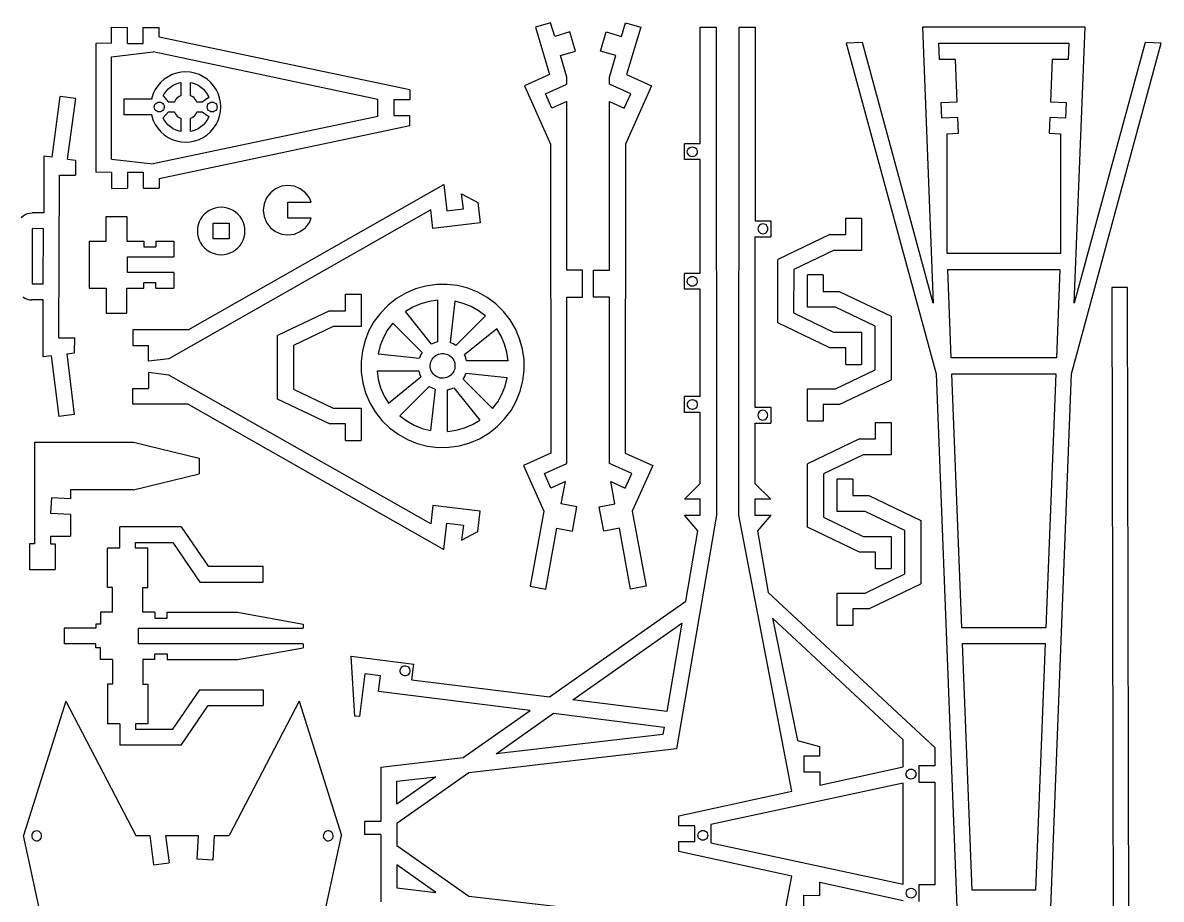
# Model space of a CAD drawing. Extents: x -199 to 167, y -163 to 180.
# Drawn here: x -63.3 to 166.8, y 2.8 to 180 of the extents above; entities that cross this region are included whole.
import ezdxf

# ---------------------------------------------------------------- set-up
doc = ezdxf.new("R2010")
doc.units = 0
doc.header["$MEASUREMENT"] = 0
doc.layers.get('0').update_dxf_attribs({"linetype": 'CONTINUOUS'})

msp = doc.modelspace()

# ---------------------------------------------------------------- linework, layer by layer
for p, q in [((43.41, 179.98), (40.35, 179.07)), ((44.23, 177.22), (43.41, 179.98)), ((57.73, 177.22), (58.55, 179.98)), ((58.55, 179.98), (61.62, 179.07)), ((-45.32, 179.07), (-42.12, 179.03)), ((-45.32, 175.83), (-45.32, 179.07)), ((-42.12, 175.76), (-42.12, 179.03)), ((-38.92, 179.03), (-35.72, 179.03)), ((-38.92, 175.76), (-38.92, 179.03)), ((-35.72, 177.1), (-35.72, 179.03)), ((40.35, 179.07), (43.2, 169.49)), ((47.3, 178.14), (44.23, 177.22)), ((48.46, 174.25), (47.3, 178.14)), ((53.51, 174.25), (54.66, 178.14)), ((54.66, 178.14), (57.73, 177.22)), ((61.62, 179.07), (58.77, 169.49)), ((73.64, 155.49), (73.63, 179.07)), ((73.63, 179.07), (76.88, 179.07)), ((76.88, 179.07), (76.92, 80.43)), ((81.44, 80.43), (81.49, 179.07)), ((81.49, 179.07), (84.73, 179.07)), ((84.73, 179.07), (84.72, 139.92)), ((118.57, 179.07), (120.75, 123.31)), ((151.45, 179.07), (118.57, 179.07)), ((149.26, 123.32), (151.45, 179.07)), ((-45.32, 175.83), (-48.52, 175.76)), ((-48.52, 175.76), (-48.52, 149.78)), ((-42.12, 175.76), (-38.92, 175.76)), ((14.95, 166.39), (-35.72, 177.1)), ((106.46, 176), (103.18, 175.87)), ((103.18, 175.87), (121.31, 109.02)), ((120.75, 123.31), (106.46, 176)), ((121.89, 175.87), (148.12, 175.87)), ((122.01, 172.55), (121.89, 175.87)), ((148.12, 175.87), (148, 172.55)), ((148.71, 109.02), (166.83, 175.87)), ((163.55, 176), (149.26, 123.32)), ((166.83, 175.87), (163.55, 176)), ((-45.32, 173.12), (-36.95, 174.09)), ((-45.32, 152.42), (-45.32, 173.12)), ((8.51, 164.48), (-36.95, 174.09)), ((45.39, 173.34), (48.46, 174.25)), ((46.68, 169), (45.39, 173.34)), ((56.57, 173.34), (53.51, 174.25)), ((55.28, 169), (56.57, 173.34)), ((125.22, 172.55), (122.01, 172.55)), ((125.58, 164), (125.22, 172.55)), ((144.8, 172.55), (144.44, 164)), ((148, 172.55), (144.8, 172.55)), ((-34.67, 168.57), (-35.36, 167.96)), ((-33.9, 169.08), (-34.67, 168.57)), ((-33.07, 169.49), (-33.9, 169.08)), ((-32.19, 169.79), (-33.07, 169.49)), ((-31.28, 169.97), (-32.19, 169.79)), ((-30.36, 170.03), (-31.28, 169.97)), ((-29.43, 169.97), (-30.36, 170.03)), ((-28.52, 169.79), (-29.43, 169.97)), ((-27.64, 169.49), (-28.52, 169.79)), ((-26.81, 169.08), (-27.64, 169.49)), ((-26.04, 168.57), (-26.81, 169.08)), ((-25.35, 167.96), (-26.04, 168.57)), ((43.2, 169.49), (38.15, 167.24)), ((46.68, 167.54), (46.68, 169)), ((55.28, 167.54), (55.28, 169)), ((58.77, 169.49), (63.82, 167.24)), ((-36.49, 166.49), (-36.9, 165.66)), ((-35.98, 167.26), (-36.49, 166.49)), ((-35.36, 167.96), (-35.98, 167.26)), ((-34.76, 165.49), (-34.39, 166.04)), ((-34.39, 166.04), (-33.95, 166.54)), ((-33.95, 166.54), (-33.45, 166.98)), ((-33.45, 166.98), (-32.9, 167.35)), ((-32.9, 167.35), (-32.3, 167.64)), ((-32.3, 167.64), (-31.67, 167.86)), ((-31.67, 167.86), (-31.36, 167.92)), ((-31.36, 167.92), (-31.36, 165.24)), ((-29.36, 165.23), (-29.36, 167.92)), ((-29.36, 167.92), (-29.04, 167.86)), ((-29.04, 167.86), (-28.41, 167.64)), ((-28.41, 167.64), (-27.82, 167.35)), ((-27.82, 167.35), (-27.26, 166.98)), ((-27.26, 166.98), (-26.76, 166.54)), ((-26.76, 166.54), (-26.32, 166.04)), ((-26.32, 166.04), (-25.96, 165.49)), ((-24.73, 167.26), (-25.35, 167.96)), ((-24.22, 166.49), (-24.73, 167.26)), ((-23.81, 165.66), (-24.22, 166.49)), ((14.95, 166.39), (14.93, 164.37)), ((38.15, 167.24), (43.41, 155.45)), ((42.37, 165.62), (46.68, 167.54)), ((59.59, 165.62), (55.28, 167.54)), ((63.82, 167.24), (58.55, 155.45)), ((-57.37, 152.81), (-55.73, 165.08)), ((-52.58, 164.66), (-55.73, 165.08)), ((-54.22, 152.39), (-52.58, 164.66)), ((-37.2, 164.55), (-42.82, 164.55)), ((-42.82, 164.55), (-42.82, 161.35)), ((-36.9, 165.66), (-37.2, 164.78)), ((-37.2, 164.78), (-37.2, 164.55)), ((-36.66, 163.21), (-36.56, 163.45)), ((-36.56, 163.45), (-36.41, 163.66)), ((-36.41, 163.66), (-36.2, 163.81)), ((-36.2, 163.81), (-35.96, 163.91)), ((-35.96, 163.91), (-35.7, 163.95)), ((-35.7, 163.95), (-35.44, 163.91)), ((-35.44, 163.91), (-35.2, 163.81)), ((-35.2, 163.81), (-34.99, 163.66)), ((-34.99, 163.66), (-34.83, 163.45)), ((-34.9, 165.19), (-34.76, 165.49)), ((-34.9, 165.19), (-33.85, 163.95)), ((-34.83, 163.45), (-34.73, 163.21)), ((-32.64, 163.95), (-33.85, 163.95)), ((-32.57, 164.11), (-32.64, 163.95)), ((-32.4, 164.39), (-32.57, 164.11)), ((-32.19, 164.64), (-32.4, 164.39)), ((-31.96, 164.87), (-32.19, 164.64)), ((-31.69, 165.06), (-31.96, 164.87)), ((-31.4, 165.22), (-31.69, 165.06)), ((-31.36, 165.24), (-31.4, 165.22)), ((-29.19, 165.16), (-29.36, 165.23)), ((-28.91, 164.99), (-29.19, 165.16)), ((-28.66, 164.79), (-28.91, 164.99)), ((-28.43, 164.55), (-28.66, 164.79)), ((-28.24, 164.28), (-28.43, 164.55)), ((-28.09, 164), (-28.24, 164.28)), ((-28.07, 163.95), (-28.09, 164)), ((-26.99, 163.95), (-28.07, 163.95)), ((-25.66, 164.89), (-26.99, 163.95)), ((-25.96, 165.49), (-25.66, 164.89)), ((-25.96, 163.21), (-25.86, 163.45)), ((-25.86, 163.45), (-25.71, 163.66)), ((-25.71, 163.66), (-25.5, 163.81)), ((-25.5, 163.81), (-25.26, 163.91)), ((-25.26, 163.91), (-25, 163.95)), ((-25, 163.95), (-24.74, 163.91)), ((-24.74, 163.91), (-24.5, 163.81)), ((-24.5, 163.81), (-24.29, 163.66)), ((-24.29, 163.66), (-24.13, 163.45)), ((-24.13, 163.45), (-24.03, 163.21)), ((-23.51, 164.78), (-23.81, 165.66)), ((-23.33, 163.87), (-23.51, 164.78)), ((-23.27, 162.95), (-23.33, 163.87)), ((8.51, 161.06), (8.51, 164.48)), ((11.71, 164.37), (11.71, 161.17)), ((14.93, 164.37), (11.71, 164.37)), ((43.68, 162.7), (42.37, 165.62)), ((46.68, 164.04), (43.68, 162.7)), ((46.68, 129.94), (46.68, 164.04)), ((55.28, 164.04), (58.29, 162.7)), ((55.28, 129.94), (55.28, 164.04)), ((58.29, 162.7), (59.59, 165.62)), ((122.38, 163.86), (125.58, 164)), ((122.51, 160.69), (122.38, 163.86)), ((144.44, 164), (147.63, 163.86)), ((147.63, 163.86), (147.5, 160.69)), ((-37.2, 161.35), (-42.82, 161.35)), ((-37.2, 161.35), (-37.2, 161.12)), ((-37.2, 161.12), (-36.9, 160.24)), ((-36.7, 162.95), (-36.66, 163.21)), ((-36.66, 162.69), (-36.7, 162.95)), ((-36.56, 162.45), (-36.66, 162.69)), ((-36.41, 162.24), (-36.56, 162.45)), ((-36.2, 162.08), (-36.41, 162.24)), ((-35.96, 161.98), (-36.2, 162.08)), ((-35.7, 161.95), (-35.96, 161.98)), ((-35.44, 161.98), (-35.7, 161.95)), ((-35.2, 162.08), (-35.44, 161.98)), ((-34.99, 162.24), (-35.2, 162.08)), ((-34.83, 162.45), (-34.99, 162.24)), ((-34.92, 160.75), (-33.85, 161.95)), ((-34.73, 162.69), (-34.83, 162.45)), ((-34.73, 163.21), (-34.7, 162.95)), ((-34.7, 162.95), (-34.73, 162.69)), ((-33.85, 161.95), (-32.64, 161.95)), ((-32.64, 161.95), (-32.63, 161.9)), ((-32.63, 161.9), (-32.47, 161.61)), ((-32.47, 161.61), (-32.28, 161.35)), ((-32.28, 161.35), (-32.05, 161.11)), ((-32.05, 161.11), (-31.8, 160.91)), ((-28.76, 161.03), (-28.52, 161.25)), ((-28.52, 161.25), (-28.31, 161.51)), ((-28.31, 161.51), (-28.14, 161.79)), ((-28.14, 161.79), (-28.07, 161.95)), ((-28.07, 161.95), (-26.99, 161.95)), ((-26.99, 161.95), (-25.66, 161)), ((-26, 162.95), (-25.96, 163.21)), ((-25.96, 162.69), (-26, 162.95)), ((-25.86, 162.45), (-25.96, 162.69)), ((-25.71, 162.24), (-25.86, 162.45)), ((-25.5, 162.08), (-25.71, 162.24)), ((-25.26, 161.98), (-25.5, 162.08)), ((-25, 161.95), (-25.26, 161.98)), ((-24.74, 161.98), (-25, 161.95)), ((-24.5, 162.08), (-24.74, 161.98)), ((-24.29, 162.24), (-24.5, 162.08)), ((-24.13, 162.45), (-24.29, 162.24)), ((-24.03, 162.69), (-24.13, 162.45)), ((-24.03, 163.21), (-24, 162.95)), ((-24, 162.95), (-24.03, 162.69)), ((-23.81, 160.24), (-23.51, 161.12)), ((-23.51, 161.12), (-23.33, 162.02)), ((-23.33, 162.02), (-23.27, 162.95)), ((14.93, 161.17), (11.71, 161.17)), ((14.95, 159.14), (14.93, 161.17)), ((8.51, 161.06), (-36.95, 151.45)), ((-36.9, 160.24), (-36.49, 159.41)), ((-36.49, 159.41), (-35.98, 158.64)), ((14.95, 159.14), (-35.72, 148.44)), ((-34.76, 160.41), (-34.92, 160.75)), ((-34.39, 159.86), (-34.76, 160.41)), ((-33.95, 159.36), (-34.39, 159.86)), ((-33.45, 158.92), (-33.95, 159.36)), ((-32.9, 158.55), (-33.45, 158.92)), ((-31.8, 160.91), (-31.52, 160.74)), ((-31.52, 160.74), (-31.36, 160.66)), ((-31.36, 160.66), (-31.36, 157.98)), ((-29.36, 160.66), (-29.31, 160.68)), ((-29.36, 157.98), (-29.36, 160.66)), ((-29.31, 160.68), (-29.02, 160.84)), ((-29.02, 160.84), (-28.76, 161.03)), ((-27.26, 158.92), (-27.82, 158.55)), ((-26.76, 159.36), (-27.26, 158.92)), ((-26.32, 159.86), (-26.76, 159.36)), ((-25.96, 160.41), (-26.32, 159.86)), ((-25.66, 161), (-25.96, 160.41)), ((-24.73, 158.64), (-24.22, 159.41)), ((-24.22, 159.41), (-23.81, 160.24)), ((125.71, 160.81), (122.51, 160.69)), ((125.84, 157.63), (125.71, 160.81)), ((144.3, 160.81), (144.17, 157.63)), ((147.5, 160.69), (144.3, 160.81)), ((-35.98, 158.64), (-35.37, 157.94)), ((-35.37, 157.94), (-34.67, 157.33)), ((-34.67, 157.33), (-33.9, 156.81)), ((-33.9, 156.81), (-33.07, 156.4)), ((-32.3, 158.26), (-32.9, 158.55)), ((-31.67, 158.04), (-32.3, 158.26)), ((-31.36, 157.98), (-31.67, 158.04)), ((-29.04, 158.04), (-29.36, 157.98)), ((-28.41, 158.26), (-29.04, 158.04)), ((-27.82, 158.55), (-28.41, 158.26)), ((-27.64, 156.4), (-26.81, 156.81)), ((-26.81, 156.81), (-26.04, 157.33)), ((-26.04, 157.33), (-25.35, 157.94)), ((-25.35, 157.94), (-24.73, 158.64)), ((123.56, 157.52), (125.84, 157.63)), ((123.56, 133.31), (123.56, 157.52)), ((144.17, 157.63), (146.45, 157.52)), ((146.45, 157.52), (146.45, 133.31)), ((-33.07, 156.4), (-32.19, 156.11)), ((-32.19, 156.11), (-31.28, 155.92)), ((-31.28, 155.92), (-30.36, 155.86)), ((-30.36, 155.86), (-29.43, 155.92)), ((-29.43, 155.92), (-28.52, 156.11)), ((-28.52, 156.11), (-27.64, 156.4)), ((43.41, 155.45), (43.48, 92.93)), ((58.55, 155.45), (58.48, 92.93)), ((73.64, 155.49), (70.44, 155.49)), ((70.44, 152.3), (70.44, 155.49)), ((71.08, 154.15), (71.18, 154.4)), ((71.18, 154.4), (71.33, 154.6)), ((71.33, 154.6), (71.54, 154.76)), ((71.54, 154.76), (71.78, 154.86)), ((71.78, 154.86), (72.04, 154.9)), ((72.04, 154.9), (72.3, 154.86)), ((72.3, 154.86), (72.54, 154.76)), ((72.54, 154.76), (72.75, 154.6)), ((72.75, 154.6), (72.91, 154.4)), ((72.91, 154.4), (73.01, 154.15)), ((-59, 153.03), (-59.05, 141.54)), ((-57.37, 152.81), (-59, 153.03)), ((-54.22, 152.39), (-52.64, 152.18)), ((-52.64, 152.18), (-52.65, 149.15)), ((-45.32, 152.42), (-36.95, 151.45)), ((73.64, 152.3), (70.44, 152.3)), ((71.04, 153.9), (71.08, 154.15)), ((71.08, 153.64), (71.04, 153.9)), ((71.18, 153.4), (71.08, 153.64)), ((71.33, 153.19), (71.18, 153.4)), ((71.54, 153.03), (71.33, 153.19)), ((71.78, 152.93), (71.54, 153.03)), ((72.04, 152.9), (71.78, 152.93)), ((72.3, 152.93), (72.04, 152.9)), ((72.54, 153.03), (72.3, 152.93)), ((72.75, 153.19), (72.54, 153.03)), ((72.91, 153.4), (72.75, 153.19)), ((73.01, 153.64), (72.91, 153.4)), ((73.01, 154.15), (73.04, 153.9)), ((73.04, 153.9), (73.01, 153.64)), ((73.65, 129.3), (73.64, 152.3)), ((-45.32, 149.71), (-48.52, 149.78)), ((-45.32, 149.71), (-45.32, 146.47)), ((-42.12, 149.78), (-42.12, 146.51)), ((-42.12, 149.78), (-38.92, 149.78)), ((-38.92, 149.78), (-38.92, 146.51)), ((-55.99, 116.29), (-55.85, 149.16)), ((-55.85, 149.16), (-52.65, 149.15)), ((-35.72, 148.44), (-35.72, 146.51)), ((-29.84, 117.91), (21.8, 147.31)), ((21.8, 147.31), (22.42, 141.97)), ((-45.32, 146.47), (-42.12, 146.51)), ((-38.92, 146.51), (-35.72, 146.51)), ((-13.21, 145.62), (-14.01, 144.58)), ((-12.18, 146.41), (-13.21, 145.62)), ((-10.97, 146.91), (-12.18, 146.41)), ((-9.68, 147.08), (-10.97, 146.91)), ((-8.38, 146.91), (-9.68, 147.08)), ((-7.18, 146.41), (-8.38, 146.91)), ((-6.14, 145.62), (-7.18, 146.41)), ((-5.35, 144.58), (-6.14, 145.62)), ((25.77, 142.35), (25.41, 145.37)), ((25.41, 145.37), (28.67, 143.65)), ((-23.18, 142.68), (-23.81, 142.64)), ((-22.55, 142.64), (-23.18, 142.68)), ((-14.5, 143.37), (-14.68, 142.08)), ((-14.01, 144.58), (-14.5, 143.37)), ((-9.68, 140.48), (-9.68, 143.68)), ((-9.68, 143.68), (-4.97, 143.68)), ((-4.97, 143.68), (-5.35, 144.58)), ((28.67, 143.65), (29.16, 139.53)), ((-63.62, 140.62), (-63.23, 140.95)), ((-63.23, 140.95), (-62.8, 141.21)), ((-62.8, 141.21), (-62.34, 141.4)), ((-62.34, 141.4), (-61.85, 141.51)), ((-61.85, 141.51), (-61.35, 141.55)), ((-59.05, 141.54), (-61.35, 141.55)), ((-46.4, 140.84), (-42.27, 140.84)), ((-46.4, 135.83), (-46.4, 140.84)), ((-42.27, 140.84), (-42.27, 135.83)), ((19.18, 142.13), (-33.74, 112.01)), ((-26.99, 140.8), (-27.34, 140.28)), ((-26.57, 141.27), (-26.99, 140.8)), ((-26.1, 141.69), (-26.57, 141.27)), ((-25.58, 142.04), (-26.1, 141.69)), ((-25.02, 142.31), (-25.58, 142.04)), ((-24.42, 142.52), (-25.02, 142.31)), ((-23.81, 142.64), (-24.42, 142.52)), ((-21.94, 142.52), (-22.55, 142.64)), ((-21.34, 142.31), (-21.94, 142.52)), ((-20.78, 142.04), (-21.34, 142.31)), ((-20.26, 141.69), (-20.78, 142.04)), ((-19.78, 141.27), (-20.26, 141.69)), ((-19.37, 140.8), (-19.78, 141.27)), ((-19.02, 140.28), (-19.37, 140.8)), ((-14.68, 142.08), (-14.5, 140.79)), ((-14.5, 140.79), (-14.01, 139.58)), ((-4.97, 140.48), (-9.68, 140.48)), ((-5.35, 139.58), (-4.97, 140.48)), ((19.62, 138.39), (19.18, 142.13)), ((22.42, 141.97), (25.77, 142.35)), ((103.05, 137.14), (103.05, 140.48)), ((103.05, 140.48), (106.25, 140.48)), ((106.25, 140.48), (106.25, 133.94)), ((-61.36, 138.34), (-61.41, 127.16)), ((-61.24, 138.35), (-61.36, 138.34)), ((-59.1, 138.34), (-61.24, 138.35)), ((-59.14, 127.14), (-59.1, 138.34)), ((-27.94, 138.51), (-27.98, 137.88)), ((-27.82, 139.12), (-27.94, 138.51)), ((-27.61, 139.72), (-27.82, 139.12)), ((-27.34, 140.28), (-27.61, 139.72)), ((-24.78, 139.48), (-21.58, 139.48)), ((-24.78, 136.28), (-24.78, 139.48)), ((-21.58, 139.48), (-21.58, 136.28)), ((-18.74, 139.72), (-19.02, 140.28)), ((-18.54, 139.12), (-18.74, 139.72)), ((-18.42, 138.51), (-18.54, 139.12)), ((-18.38, 137.88), (-18.42, 138.51)), ((-14.01, 139.58), (-13.21, 138.54)), ((-13.21, 138.54), (-12.18, 137.75)), ((-7.18, 137.75), (-6.14, 138.54)), ((-6.14, 138.54), (-5.35, 139.58)), ((29.16, 139.53), (19.62, 138.39)), ((84.72, 139.92), (87.92, 139.92)), ((85.35, 138.58), (85.31, 138.32)), ((85.31, 138.32), (85.35, 138.06)), ((85.45, 138.82), (85.35, 138.58)), ((85.35, 138.06), (85.45, 137.82)), ((85.61, 139.03), (85.45, 138.82)), ((85.82, 139.19), (85.61, 139.03)), ((86.06, 139.29), (85.82, 139.19)), ((86.32, 139.32), (86.06, 139.29)), ((86.57, 139.29), (86.32, 139.32)), ((86.82, 139.19), (86.57, 139.29)), ((87.02, 139.03), (86.82, 139.19)), ((87.18, 138.82), (87.02, 139.03)), ((87.28, 138.58), (87.18, 138.82)), ((87.31, 138.32), (87.28, 138.58)), ((87.28, 138.06), (87.31, 138.32)), ((87.92, 139.92), (87.91, 136.72)), ((-49.86, 135.83), (-49.86, 126.3)), ((-49.86, 135.83), (-46.4, 135.83)), ((-42.27, 135.83), (-38.81, 135.83)), ((-38.81, 135.83), (-38.81, 134.66)), ((-36.36, 135.83), (-32.72, 135.83)), ((-36.36, 135.83), (-36.36, 134.66)), ((-32.72, 135.83), (-32.72, 132.66)), ((-27.98, 137.88), (-27.94, 137.25)), ((-27.94, 137.25), (-27.82, 136.64)), ((-27.82, 136.64), (-27.61, 136.04)), ((-27.61, 136.04), (-27.34, 135.48)), ((-21.58, 136.28), (-24.78, 136.28)), ((-19.02, 135.48), (-18.74, 136.04)), ((-18.74, 136.04), (-18.54, 136.64)), ((-18.54, 136.64), (-18.42, 137.25)), ((-18.42, 137.25), (-18.38, 137.88)), ((-12.18, 137.75), (-10.97, 137.25)), ((-10.97, 137.25), (-9.68, 137.08)), ((-9.68, 137.08), (-8.38, 137.25)), ((-8.38, 137.25), (-7.18, 137.75)), ((84.71, 136.72), (84.7, 102.24)), ((84.71, 136.72), (87.91, 136.72)), ((85.45, 137.82), (85.61, 137.62)), ((85.61, 137.62), (85.81, 137.46)), ((85.81, 137.46), (86.06, 137.36)), ((86.06, 137.36), (86.31, 137.32)), ((86.31, 137.32), (86.57, 137.36)), ((86.57, 137.36), (86.81, 137.46)), ((86.81, 137.46), (87.02, 137.62)), ((87.02, 137.62), (87.18, 137.82)), ((87.18, 137.82), (87.28, 138.06)), ((99.85, 137.14), (89.35, 132.1)), ((99.85, 137.14), (103.05, 137.14)), ((-38.81, 134.66), (-36.36, 134.66)), ((-27.34, 135.48), (-26.99, 134.96)), ((-26.99, 134.96), (-26.57, 134.49)), ((-26.57, 134.49), (-26.1, 134.07)), ((-26.1, 134.07), (-25.58, 133.72)), ((-25.58, 133.72), (-25.02, 133.45)), ((-21.34, 133.45), (-20.78, 133.72)), ((-20.78, 133.72), (-20.26, 134.07)), ((-20.26, 134.07), (-19.78, 134.49)), ((-19.78, 134.49), (-19.37, 134.96)), ((-19.37, 134.96), (-19.02, 135.48)), ((100.57, 133.94), (92.55, 130.09)), ((106.25, 133.94), (100.57, 133.94)), ((-42.14, 129.46), (-42.14, 132.66)), ((-42.14, 132.66), (-32.72, 132.66)), ((-25.02, 133.45), (-24.42, 133.24)), ((-24.42, 133.24), (-23.81, 133.12)), ((-23.81, 133.12), (-23.18, 133.08)), ((-23.18, 133.08), (-22.55, 133.12)), ((-22.55, 133.12), (-21.94, 133.24)), ((-21.94, 133.24), (-21.34, 133.45)), ((89.33, 119.29), (89.35, 132.1)), ((146.45, 133.31), (123.56, 133.31)), ((-32.72, 129.46), (-42.14, 129.46)), ((-32.72, 129.46), (-32.72, 126.3)), ((49.88, 129.94), (46.68, 129.94)), ((49.88, 124.52), (49.88, 129.94)), ((52.08, 124.52), (52.08, 129.94)), ((52.08, 129.94), (55.28, 129.94)), ((73.65, 129.3), (70.45, 129.3)), ((70.45, 126.1), (70.45, 129.3)), ((92.55, 130.09), (92.53, 121.3)), ((98.51, 129.01), (95.31, 129.01)), ((95.31, 122.47), (95.31, 129.01)), ((98.51, 129.01), (98.51, 125.67)), ((124.38, 112.22), (123.68, 130.11)), ((123.68, 130.11), (146.33, 130.11)), ((146.33, 130.11), (145.63, 112.22)), ((-61.29, 127.15), (-61.41, 127.16)), ((-59.14, 127.14), (-61.29, 127.15)), ((-38.81, 126.3), (-38.81, 127.46)), ((-38.81, 127.46), (-36.36, 127.46)), ((-36.36, 126.3), (-36.36, 127.46)), ((18.18, 126.75), (16.1, 126.17)), ((20.32, 127.06), (18.18, 126.75)), ((22.48, 127.08), (20.32, 127.06)), ((24.62, 126.83), (22.48, 127.08)), ((26.71, 126.29), (24.62, 126.83)), ((71.04, 127.7), (71.07, 127.96)), ((71.07, 127.44), (71.04, 127.7)), ((71.07, 127.96), (71.17, 128.2)), ((71.17, 127.2), (71.07, 127.44)), ((71.17, 128.2), (71.33, 128.4)), ((71.33, 126.99), (71.17, 127.2)), ((71.33, 128.4), (71.54, 128.56)), ((71.54, 126.83), (71.33, 126.99)), ((71.54, 128.56), (71.78, 128.66)), ((71.78, 126.73), (71.54, 126.83)), ((71.78, 128.66), (72.04, 128.7)), ((72.04, 126.7), (71.78, 126.73)), ((72.04, 128.7), (72.3, 128.66)), ((72.3, 126.73), (72.04, 126.7)), ((72.3, 128.66), (72.54, 128.56)), ((72.54, 126.83), (72.3, 126.73)), ((72.54, 128.56), (72.75, 128.4)), ((72.75, 126.99), (72.54, 126.83)), ((72.75, 128.4), (72.91, 128.2)), ((72.91, 127.2), (72.75, 126.99)), ((72.91, 128.2), (73.01, 127.96)), ((73.01, 127.44), (72.91, 127.2)), ((73.01, 127.96), (73.04, 127.7)), ((73.04, 127.7), (73.01, 127.44)), ((-63.3, 124.57), (-62.88, 124.31)), ((-62.88, 124.31), (-62.41, 124.11)), ((-49.86, 126.3), (-46.4, 126.3)), ((-46.4, 126.3), (-46.4, 121.28)), ((-42.27, 121.28), (-42.27, 126.3)), ((-42.27, 126.3), (-38.81, 126.3)), ((-36.36, 126.3), (-32.72, 126.3)), ((1.92, 121.77), (1.92, 125.1)), ((1.92, 125.1), (5.12, 125.1)), ((5.12, 125.1), (5.12, 118.57)), ((14.12, 125.32), (12.26, 124.22)), ((16.1, 126.17), (14.12, 125.32)), ((28.71, 125.49), (26.71, 126.29)), ((30.59, 124.43), (28.71, 125.49)), ((32.32, 123.14), (30.59, 124.43)), ((46.68, 90.85), (46.68, 124.52)), ((46.68, 124.52), (49.88, 124.52)), ((55.28, 124.52), (52.08, 124.52)), ((55.28, 90.85), (55.28, 124.52)), ((73.65, 126.1), (70.45, 126.1)), ((73.66, 104.4), (73.65, 126.1)), ((98.51, 125.67), (101.71, 125.67)), ((101.71, 125.67), (112.23, 120.63)), ((160.04, 126.44), (156.84, 126.44)), ((156.84, 126.44), (157.36, -141.91)), ((160.56, -141.9), (160.04, 126.44)), ((-62.41, 124.11), (-61.93, 123.99)), ((-61.93, 123.99), (-61.43, 123.95)), ((-59.13, 123.94), (-61.43, 123.95)), ((-59.17, 112.46), (-59.13, 123.94)), ((10.56, 122.89), (9.06, 121.35)), ((12.26, 124.22), (10.56, 122.89)), ((15.57, 122.46), (14.07, 121.58)), ((17.17, 123.15), (15.57, 122.46)), ((18.84, 123.62), (17.17, 123.15)), ((20.56, 123.86), (18.84, 123.62)), ((20.56, 123.86), (20.56, 115.45)), ((24.03, 123.67), (23.12, 115.31)), ((25.71, 123.24), (24.03, 123.67)), ((27.33, 122.6), (25.71, 123.24)), ((28.84, 121.74), (27.33, 122.6)), ((33.86, 121.63), (32.32, 123.14)), ((100.98, 122.47), (95.31, 122.47)), ((109.02, 118.62), (100.98, 122.47)), ((-46.4, 121.28), (-42.27, 121.28)), ((-1.28, 121.77), (-11.78, 116.73)), ((-1.28, 121.77), (1.92, 121.77)), ((9.06, 121.35), (7.76, 119.62)), ((19.35, 115.02), (14.07, 121.58)), ((30.23, 120.7), (24.28, 114.75)), ((30.23, 120.7), (28.84, 121.74)), ((35.2, 119.93), (33.86, 121.63)), ((36.3, 118.07), (35.2, 119.93)), ((92.53, 121.3), (100.57, 117.45)), ((112.23, 120.63), (112.21, 107.82)), ((-41.06, 117.91), (-41.06, 114.73)), ((-29.84, 117.91), (-41.06, 117.91)), ((-0.55, 118.57), (-8.58, 114.71)), ((5.12, 118.57), (-0.55, 118.57)), ((6.7, 117.74), (5.9, 115.73)), ((7.76, 119.62), (6.7, 117.74)), ((10.45, 117.87), (9.6, 116.35)), ((11.49, 119.26), (10.45, 117.87)), ((11.49, 119.26), (17.44, 113.31)), ((32.55, 118.12), (25.99, 112.85)), ((33.44, 116.62), (32.55, 118.12)), ((37.15, 116.09), (36.3, 118.07)), ((99.85, 114.25), (89.33, 119.29)), ((100.57, 117.45), (106.25, 117.45)), ((106.25, 117.45), (106.25, 110.91)), ((109.01, 109.83), (109.02, 118.62)), ((-55.99, 116.29), (-52.79, 116.28)), ((-52.8, 113.25), (-52.79, 116.28)), ((-11.79, 103.91), (-11.78, 116.73)), ((5.9, 115.73), (5.37, 113.64)), ((9.6, 116.35), (8.95, 114.74)), ((19.94, 115.27), (19.35, 115.02)), ((20.56, 115.45), (19.94, 115.27)), ((23.72, 115.07), (23.12, 115.31)), ((24.28, 114.75), (23.72, 115.07)), ((34.12, 115.02), (33.44, 116.62)), ((37.73, 114.01), (37.15, 116.09)), ((-54.39, 113.06), (-52.8, 113.25)), ((-54.39, 113.06), (-52.86, 100.77)), ((-41.06, 114.73), (-37.85, 114.73)), ((-37.85, 111.54), (-37.85, 114.73)), ((-8.58, 114.71), (-8.59, 105.93)), ((5.37, 113.64), (5.11, 111.5)), ((8.95, 114.74), (8.52, 113.05)), ((8.52, 113.05), (16.88, 112.14)), ((17.44, 113.31), (17.12, 112.75)), ((20.18, 112.68), (20.47, 112.85)), ((20.47, 112.85), (20.77, 112.97)), ((20.77, 112.97), (21.08, 113.06)), ((21.08, 113.06), (21.41, 113.1)), ((21.41, 113.1), (21.74, 113.1)), ((21.74, 113.1), (22.06, 113.06)), ((22.06, 113.06), (22.38, 112.98)), ((22.38, 112.98), (22.68, 112.86)), ((22.68, 112.86), (22.96, 112.69)), ((26.25, 112.25), (25.99, 112.85)), ((34.59, 113.35), (34.12, 115.02)), ((34.84, 111.63), (34.59, 113.35)), ((38.04, 111.87), (37.73, 114.01)), ((103.05, 114.25), (99.85, 114.25)), ((103.05, 110.91), (103.05, 114.25)), ((-57.54, 112.66), (-59.17, 112.46)), ((-57.54, 112.66), (-56.01, 100.38)), ((-33.74, 112.01), (-37.85, 111.54)), ((5.11, 111.5), (5.13, 109.34)), ((17.12, 112.75), (16.88, 112.14)), ((19.09, 110.76), (19.13, 111.08)), ((19.09, 110.43), (19.09, 110.76)), ((19.13, 111.08), (19.21, 111.4)), ((19.21, 111.4), (19.34, 111.7)), ((19.34, 111.7), (19.5, 111.99)), ((19.5, 111.99), (19.7, 112.25)), ((19.7, 112.25), (19.93, 112.48)), ((19.93, 112.48), (20.18, 112.68)), ((22.96, 112.69), (23.22, 112.5)), ((23.22, 112.5), (23.46, 112.27)), ((23.46, 112.27), (23.66, 112.01)), ((23.66, 112.01), (23.82, 111.72)), ((23.82, 111.72), (23.95, 111.42)), ((23.95, 111.42), (24.03, 111.11)), ((24.03, 111.11), (24.08, 110.78)), ((24.08, 110.46), (24.04, 110.13)), ((24.08, 110.78), (24.08, 110.46)), ((26.42, 111.63), (26.25, 112.25)), ((34.84, 111.63), (26.42, 111.63)), ((38.06, 109.72), (38.04, 111.87)), ((103.05, 110.91), (106.25, 110.91)), ((145.63, 112.22), (124.38, 112.22)), ((-33.74, 108.76), (-37.85, 109.24)), ((-37.85, 109.24), (-37.85, 106.04)), ((19.18, 78.64), (-33.74, 108.76)), ((5.13, 109.34), (5.44, 107.21)), ((8.33, 109.59), (8.58, 107.87)), ((8.33, 109.59), (16.74, 109.59)), ((10.62, 103.1), (17.17, 108.37)), ((16.74, 109.59), (16.92, 108.97)), ((16.92, 108.97), (17.17, 108.37)), ((19.13, 110.11), (19.09, 110.43)), ((19.22, 109.79), (19.13, 110.11)), ((19.35, 109.49), (19.22, 109.79)), ((19.51, 109.21), (19.35, 109.49)), ((19.71, 108.95), (19.51, 109.21)), ((19.94, 108.72), (19.71, 108.95)), ((20.2, 108.52), (19.94, 108.72)), ((20.49, 108.36), (20.2, 108.52)), ((20.79, 108.24), (20.49, 108.36)), ((21.11, 108.15), (20.79, 108.24)), ((21.43, 108.11), (21.11, 108.15)), ((22.08, 108.16), (21.76, 108.11)), ((22.4, 108.24), (22.08, 108.16)), ((22.7, 108.37), (22.4, 108.24)), ((22.98, 108.54), (22.7, 108.37)), ((23.24, 108.74), (22.98, 108.54)), ((23.47, 108.97), (23.24, 108.74)), ((23.67, 109.23), (23.47, 108.97)), ((23.83, 109.51), (23.67, 109.23)), ((23.95, 109.82), (23.83, 109.51)), ((24.04, 110.13), (23.95, 109.82)), ((25.73, 107.91), (26.04, 108.47)), ((26.04, 108.47), (26.29, 109.07)), ((34.65, 108.16), (26.29, 109.07)), ((34.22, 106.48), (34.65, 108.16)), ((37.8, 107.57), (38.06, 109.72)), ((100.98, 105.98), (109.01, 109.83)), ((121.31, 109.02), (129.88, -110.05)), ((124.51, 109.02), (145.5, 109.02)), ((126.52, 57.66), (124.51, 109.02)), ((140.12, -110.28), (148.71, 109.02)), ((145.5, 109.02), (143.49, 57.66)), ((-41.06, 106.04), (-37.85, 106.04)), ((-41.06, 102.87), (-41.06, 106.04)), ((-8.59, 105.93), (-0.55, 102.07)), ((5.44, 107.21), (6.02, 105.13)), ((8.58, 107.87), (9.05, 106.19)), ((9.05, 106.19), (9.73, 104.59)), ((12.93, 100.52), (18.88, 106.46)), ((18.88, 106.46), (19.45, 106.15)), ((20.05, 105.91), (19.14, 97.54)), ((19.45, 106.15), (20.05, 105.91)), ((21.76, 108.11), (21.43, 108.11)), ((22.6, 105.77), (23.23, 105.94)), ((23.23, 105.94), (23.82, 106.2)), ((23.82, 106.2), (29.09, 99.64)), ((31.68, 101.96), (25.73, 107.91)), ((33.57, 104.86), (34.22, 106.48)), ((37.27, 105.48), (37.8, 107.57)), ((95.31, 99.44), (95.31, 105.98)), ((95.31, 105.98), (100.98, 105.98)), ((101.71, 102.78), (112.21, 107.82)), ((-1.28, 98.87), (-11.79, 103.91)), ((6.02, 105.13), (6.87, 103.14)), ((9.73, 104.59), (10.62, 103.1)), ((22.6, 97.35), (22.6, 105.77)), ((32.72, 103.35), (33.57, 104.86)), ((36.46, 103.48), (37.27, 105.48)), ((73.66, 104.4), (70.46, 104.4)), ((70.46, 101.2), (70.46, 104.4)), ((71.36, 103.51), (71.56, 103.66)), ((71.56, 103.66), (71.81, 103.76)), ((71.81, 103.76), (72.06, 103.8)), ((72.06, 103.8), (72.32, 103.76)), ((72.32, 103.76), (72.56, 103.66)), ((72.56, 103.66), (72.77, 103.51)), ((-29.84, 102.86), (-41.06, 102.87)), ((-29.84, 102.86), (21.8, 73.46)), ((-0.55, 102.07), (5.12, 102.07)), ((5.12, 102.07), (5.12, 95.53)), ((6.87, 103.14), (7.97, 101.29)), ((7.97, 101.29), (9.3, 99.59)), ((31.68, 101.96), (32.72, 103.35)), ((34.11, 99.87), (35.41, 101.6)), ((35.41, 101.6), (36.46, 103.48)), ((71.06, 102.8), (71.1, 103.06)), ((71.1, 102.54), (71.06, 102.8)), ((71.1, 103.06), (71.2, 103.3)), ((71.2, 102.3), (71.1, 102.54)), ((71.2, 103.3), (71.36, 103.51)), ((71.36, 102.09), (71.2, 102.3)), ((71.56, 101.93), (71.36, 102.09)), ((71.81, 101.83), (71.56, 101.93)), ((72.06, 101.8), (71.81, 101.83)), ((72.32, 101.83), (72.06, 101.8)), ((72.56, 101.93), (72.32, 101.83)), ((72.77, 102.09), (72.56, 101.93)), ((72.77, 103.51), (72.93, 103.3)), ((72.93, 102.3), (72.77, 102.09)), ((72.93, 103.3), (73.03, 103.06)), ((73.03, 102.54), (72.93, 102.3)), ((73.03, 103.06), (73.06, 102.8)), ((73.06, 102.8), (73.03, 102.54)), ((84.7, 102.24), (87.9, 102.24)), ((85.59, 101.35), (85.43, 101.14)), ((85.8, 101.51), (85.59, 101.35)), ((86.04, 101.61), (85.8, 101.51)), ((86.3, 101.64), (86.04, 101.61)), ((86.56, 101.61), (86.3, 101.64)), ((86.8, 101.51), (86.56, 101.61)), ((87, 101.35), (86.8, 101.51)), ((87.16, 101.14), (87, 101.35)), ((87.9, 102.24), (87.9, 99.04)), ((101.71, 102.78), (98.51, 102.78)), ((98.51, 102.78), (98.51, 99.44)), ((-52.86, 100.77), (-56.01, 100.38)), ((9.3, 99.59), (10.85, 98.08)), ((12.93, 100.52), (14.32, 99.47)), ((14.32, 99.47), (15.84, 98.62)), ((27.6, 98.75), (29.09, 99.64)), ((32.6, 98.33), (34.11, 99.87)), ((73.66, 101.2), (70.46, 101.2)), ((73.67, 86.84), (73.66, 101.2)), ((84.7, 99.04), (84.69, 86.84)), ((84.7, 99.04), (87.9, 99.04)), ((85.33, 100.9), (85.3, 100.64)), ((85.3, 100.64), (85.33, 100.38)), ((85.43, 101.14), (85.33, 100.9)), ((85.33, 100.38), (85.43, 100.14)), ((85.43, 100.14), (85.59, 99.93)), ((85.59, 99.93), (85.8, 99.78)), ((85.8, 99.78), (86.04, 99.68)), ((86.04, 99.68), (86.3, 99.64)), ((86.3, 99.64), (86.56, 99.68)), ((86.56, 99.68), (86.8, 99.78)), ((86.8, 99.78), (87, 99.93)), ((87, 99.93), (87.16, 100.14)), ((87.26, 100.9), (87.16, 101.14)), ((87.16, 100.14), (87.26, 100.38)), ((87.3, 100.64), (87.26, 100.9)), ((87.26, 100.38), (87.3, 100.64)), ((98.51, 99.44), (95.31, 99.44)), ((109.05, 95.84), (109.05, 99.17)), ((109.05, 99.17), (112.25, 99.17)), ((112.25, 99.17), (112.25, 92.64)), ((1.92, 98.87), (-1.28, 98.87)), ((1.92, 95.53), (1.92, 98.87)), ((10.85, 98.08), (12.57, 96.79)), ((12.57, 96.79), (14.45, 95.73)), ((15.84, 98.62), (17.45, 97.97)), ((17.45, 97.97), (19.14, 97.54)), ((22.6, 97.35), (24.33, 97.6)), ((24.33, 97.6), (26, 98.07)), ((26, 98.07), (27.6, 98.75)), ((29.05, 95.89), (30.91, 96.99)), ((30.91, 96.99), (32.6, 98.33)), ((-60.9, 95.18), (-60.9, 74.61)), ((-60.9, 95.18), (-40.92, 95.18)), ((-40.92, 95.18), (-27.65, 91.98)), ((1.92, 95.53), (5.12, 95.53)), ((14.45, 95.73), (16.46, 94.92)), ((16.46, 94.92), (18.55, 94.39)), ((18.55, 94.39), (20.69, 94.13)), ((22.85, 94.16), (24.99, 94.46)), ((24.99, 94.46), (27.06, 95.05)), ((27.06, 95.05), (29.05, 95.89)), ((105.85, 95.84), (95.35, 90.8)), ((105.85, 95.84), (109.05, 95.84)), ((20.69, 94.13), (22.85, 94.16)), ((43.48, 92.93), (37.92, 90.44)), ((58.48, 92.93), (64.04, 90.44)), ((106.58, 92.64), (98.55, 88.78)), ((112.25, 92.64), (106.58, 92.64)), ((-27.65, 91.98), (-27.65, 88.77)), ((37.92, 90.44), (42.04, 81.2)), ((42.15, 88.82), (46.68, 90.85)), ((59.82, 88.82), (55.28, 90.85)), ((64.04, 90.44), (59.92, 81.2)), ((95.34, 77.99), (95.35, 90.8)), ((-40.92, 85.58), (-27.65, 88.77)), ((43.45, 85.9), (42.15, 88.82)), ((58.51, 85.9), (59.82, 88.82)), ((98.55, 88.78), (98.54, 80)), ((104.52, 87.71), (101.32, 87.71)), ((101.32, 81.17), (101.32, 87.71)), ((104.52, 87.71), (104.52, 84.37)), ((-40.92, 85.58), (-53.64, 85.58)), ((-53.64, 85.58), (-53.64, 83.74)), ((46.39, 87.22), (43.45, 85.9)), ((45.56, 82.7), (46.39, 87.22)), ((56.4, 82.7), (55.57, 87.22)), ((55.57, 87.22), (58.51, 85.9)), ((70.47, 83.63), (73.67, 86.84)), ((84.69, 86.84), (87.89, 83.63)), ((-57.5, 83.96), (-57.69, 80.77)), ((-53.64, 83.74), (-57.5, 83.96)), ((73.67, 83.63), (70.47, 83.63)), ((73.67, 80.43), (73.67, 83.63)), ((84.69, 83.63), (84.69, 80.43)), ((87.89, 83.63), (84.69, 83.63)), ((104.52, 84.37), (107.72, 84.37)), ((107.72, 84.37), (118.23, 79.33)), ((-53.64, 80.53), (-57.69, 80.77)), ((19.62, 82.38), (19.18, 78.64)), ((29.16, 81.24), (19.62, 82.38)), ((28.67, 77.12), (29.16, 81.24)), ((42.04, 81.2), (39.26, 66.06)), ((48.71, 82.12), (45.56, 82.7)), ((47.81, 77.2), (48.71, 82.12)), ((53.25, 82.12), (56.4, 82.7)), ((54.15, 77.2), (53.25, 82.12)), ((59.92, 81.2), (62.7, 66.06)), ((106.99, 81.17), (101.32, 81.17)), ((115.03, 77.32), (106.99, 81.17)), ((-53.64, 80.53), (-53.64, 76.2)), ((21.8, 73.46), (22.42, 78.81)), ((22.42, 78.81), (25.77, 78.42)), ((25.77, 78.42), (25.41, 75.4)), ((76.92, 80.43), (68.86, 33.16)), ((70.47, 80.43), (73.67, 80.43)), ((73.14, 77.28), (70.47, 80.43)), ((92.17, 24.63), (81.44, 80.43)), ((84.69, 80.43), (87.89, 80.43)), ((87.89, 80.43), (85.23, 77.28)), ((98.54, 80), (106.58, 76.14)), ((118.23, 79.33), (118.22, 66.52)), ((-57.7, 76.2), (-53.64, 76.2)), ((-57.7, 76.2), (-57.7, 74.61)), ((-31.29, 78.08), (-43.68, 78.08)), ((-43.68, 73.76), (-43.68, 78.08)), ((-31.29, 78.08), (-25.8, 70.08)), ((25.41, 75.4), (28.67, 77.12)), ((42.41, 65.48), (44.66, 77.78)), ((44.66, 77.78), (47.81, 77.2)), ((57.3, 77.78), (54.15, 77.2)), ((59.55, 65.48), (57.3, 77.78)), ((70.71, 63.04), (73.14, 77.28)), ((85.23, 77.28), (87.36, 64.77)), ((105.85, 72.94), (95.34, 77.99)), ((106.58, 76.14), (112.25, 76.14)), ((112.25, 76.14), (112.25, 69.61)), ((115.02, 68.53), (115.03, 77.32)), ((-61.9, 74.61), (-61.9, 69.41)), ((-60.9, 74.61), (-61.9, 74.61)), ((-57.7, 74.61), (-56.7, 74.61)), ((-56.7, 74.61), (-56.7, 69.41)), ((-43.68, 73.76), (-46.14, 73.76)), ((-46.14, 65.79), (-46.14, 73.76)), ((-40.48, 73.76), (-40.48, 74.88)), ((-40.48, 74.88), (-32.98, 74.88)), ((-38.01, 73.76), (-40.48, 73.76)), ((-38.01, 65.79), (-38.01, 73.76)), ((-32.98, 74.88), (-27.48, 66.88)), ((109.05, 72.94), (105.85, 72.94)), ((109.05, 69.61), (109.05, 72.94)), ((-61.9, 69.41), (-56.7, 69.41)), ((-25.8, 70.08), (-14.67, 70.08)), ((-14.67, 66.88), (-14.67, 70.08)), ((109.05, 69.61), (112.25, 69.61)), ((-27.48, 66.88), (-14.67, 66.88)), ((106.99, 64.68), (115.02, 68.53)), ((-45.14, 65.79), (-46.14, 65.79)), ((-45.14, 60.78), (-45.14, 65.79)), ((-39.01, 65.79), (-38.01, 65.79)), ((-39.01, 60.78), (-39.01, 65.79)), ((39.26, 66.06), (42.41, 65.48)), ((62.7, 66.06), (59.55, 65.48)), ((87.36, 64.77), (121.04, 33.44)), ((101.32, 58.14), (101.32, 64.68)), ((101.32, 64.68), (106.99, 64.68)), ((107.72, 61.48), (118.22, 66.52)), ((43.21, 43.7), (70.71, 63.04)), ((-45.14, 60.78), (-47.6, 60.78)), ((-47.6, 60.78), (-47.6, 58.39)), ((-36.56, 60.78), (-39.01, 60.78)), ((-36.56, 60.78), (-36.56, 59.61)), ((-34.1, 59.61), (-34.1, 60.78)), ((-34.1, 60.78), (-19.9, 60.78)), ((-19.9, 60.78), (-6.63, 58.4)), ((107.72, 61.48), (104.52, 61.48)), ((104.52, 61.48), (104.52, 58.14)), ((-54.9, 57.61), (-54.9, 54.41)), ((-48.5, 57.61), (-54.9, 57.61)), ((-47.6, 58.39), (-48.5, 58.39)), ((-48.5, 58.39), (-48.5, 57.61)), ((-39.88, 57.61), (-6.63, 57.61)), ((-39.88, 54.41), (-39.88, 57.61)), ((-36.56, 59.61), (-34.1, 59.61)), ((-6.63, 58.4), (-6.63, 57.61)), ((47.93, 43.11), (69.95, 58.6)), ((69.95, 58.6), (66.9, 40.75)), ((88.25, 59.57), (93.33, 34.89)), ((114.64, 35.02), (88.25, 59.57)), ((104.52, 58.14), (101.32, 58.14)), ((143.49, 57.66), (126.52, 57.66)), ((-48.5, 54.41), (-54.9, 54.41)), ((-48.5, 53.63), (-48.5, 54.41)), ((-47.6, 53.63), (-48.5, 53.63)), ((-47.6, 51.25), (-47.6, 53.63)), ((-6.63, 54.41), (-39.88, 54.41)), ((-19.9, 51.25), (-6.63, 53.62)), ((-6.63, 54.41), (-6.63, 53.62)), ((128.6, 4.6), (126.65, 54.47)), ((126.65, 54.47), (143.37, 54.47)), ((143.37, 54.47), (141.42, 4.6)), ((-45.14, 51.25), (-47.6, 51.25)), ((-45.14, 51.25), (-45.14, 46.23)), ((-39.01, 51.25), (-39.01, 46.23)), ((-36.56, 51.25), (-39.01, 51.25)), ((-36.56, 51.25), (-36.56, 52.41)), ((-36.56, 52.41), (-34.1, 52.41)), ((-34.1, 52.41), (-34.1, 51.25)), ((-34.1, 51.25), (-19.9, 51.25)), ((3.09, 51.91), (15.77, 50.33)), ((3.87, 39.82), (3.09, 51.91)), ((5.86, 48.34), (4.79, 39.71)), ((9.01, 47.95), (5.86, 48.34)), ((12.99, 49.07), (13.06, 49.32)), ((12.99, 48.81), (12.99, 49.07)), ((13.06, 48.55), (12.99, 48.81)), ((13.06, 49.32), (13.19, 49.55)), ((13.19, 48.33), (13.06, 48.55)), ((13.19, 49.55), (13.37, 49.73)), ((13.38, 48.15), (13.19, 48.33)), ((13.37, 49.73), (13.59, 49.87)), ((13.59, 49.87), (13.84, 49.93)), ((13.84, 49.93), (14.11, 49.94)), ((14.11, 49.94), (14.36, 49.87)), ((14.36, 49.87), (14.59, 49.74)), ((14.59, 49.74), (14.77, 49.56)), ((14.78, 48.34), (14.6, 48.16)), ((14.77, 49.56), (14.9, 49.33)), ((14.91, 48.57), (14.78, 48.34)), ((14.9, 49.33), (14.97, 49.08)), ((14.98, 48.82), (14.91, 48.57)), ((14.97, 49.08), (14.98, 48.82)), ((15.37, 47.16), (15.77, 50.33)), ((-46.14, 46.23), (-46.14, 38.26)), ((-45.14, 46.23), (-46.14, 46.23)), ((-39.01, 46.23), (-38.01, 46.23)), ((-38.01, 46.23), (-38.01, 38.26)), ((8.61, 44.77), (9.01, 47.95)), ((13.61, 48.02), (13.38, 48.15)), ((13.86, 47.95), (13.61, 48.02)), ((14.12, 47.95), (13.86, 47.95)), ((14.37, 48.02), (14.12, 47.95)), ((14.6, 48.16), (14.37, 48.02)), ((15.37, 47.16), (43.21, 43.7)), ((-32.98, 37.14), (-27.48, 45.14)), ((-27.48, 45.14), (-14.67, 45.14)), ((-14.67, 45.14), (-14.67, 41.94)), ((39.3, 40.95), (8.61, 44.77)), ((-54.57, 42.82), (-63.13, 15.66)), ((-54.57, 42.82), (-40.42, 15.66)), ((-31.29, 33.94), (-25.8, 41.94)), ((-25.8, 41.94), (-14.67, 41.94)), ((-7.44, 42.82), (-21.59, 15.66)), ((-7.44, 42.82), (1.12, 15.66)), ((66.9, 40.75), (47.93, 43.11)), ((4.79, 39.71), (3.87, 39.82)), ((25.72, 31.4), (39.3, 40.95)), ((32.38, 32.17), (44.02, 40.36)), ((44.02, 40.36), (66.36, 37.57)), ((-43.68, 38.26), (-46.14, 38.26)), ((-43.68, 38.26), (-43.68, 33.94)), ((-40.48, 38.26), (-40.48, 37.14)), ((-38.01, 38.26), (-40.48, 38.26)), ((-40.48, 37.14), (-32.98, 37.14)), ((66.36, 37.57), (66.1, 36.07)), ((66.1, 36.07), (32.38, 32.17)), ((93.33, 34.89), (97.76, 33.66)), ((114.64, 29.54), (114.64, 35.02)), ((-31.29, 33.94), (-43.68, 33.94)), ((68.86, 33.16), (26.9, 28.31)), ((97.76, 33.66), (97.79, 31.73)), ((121.04, 33.44), (121.04, 29.73)), ((9.12, 29.48), (25.72, 31.4)), ((97.79, 31.73), (94.59, 31.7)), ((94.59, 31.7), (94.62, 28.5)), ((9.12, 29.48), (9.12, 18.52)), ((26.9, 28.31), (12.32, 18.06)), ((94.62, 28.5), (97.83, 28.53)), ((97.83, 25.86), (114.64, 29.54)), ((97.83, 28.53), (97.83, 25.86)), ((115.25, 28.07), (115.29, 28.33)), ((115.29, 27.81), (115.25, 28.07)), ((115.29, 28.33), (115.39, 28.57)), ((115.39, 27.57), (115.29, 27.81)), ((115.39, 28.57), (115.54, 28.78)), ((115.54, 28.78), (115.75, 28.94)), ((115.75, 28.94), (115.99, 29.04)), ((115.99, 29.04), (116.25, 29.07)), ((116.25, 29.07), (116.51, 29.04)), ((116.51, 29.04), (116.75, 28.94)), ((116.75, 28.94), (116.96, 28.78)), ((116.96, 28.78), (117.12, 28.57)), ((117.12, 28.57), (117.22, 28.33)), ((117.22, 27.81), (117.12, 27.57)), ((117.22, 28.33), (117.25, 28.07)), ((117.25, 28.07), (117.22, 27.81)), ((117.84, 29.73), (117.84, 26.41)), ((121.04, 29.73), (117.84, 29.73)), ((12.32, 26.63), (20.24, 27.54)), ((20.24, 27.54), (12.32, 21.97)), ((12.32, 21.97), (12.32, 26.63)), ((114.64, 26.26), (75.78, 17.9)), ((114.64, 5.82), (114.64, 26.26)), ((115.54, 27.36), (115.39, 27.57)), ((115.75, 27.2), (115.54, 27.36)), ((115.99, 27.1), (115.75, 27.2)), ((116.25, 27.07), (115.99, 27.1)), ((116.51, 27.1), (116.25, 27.07)), ((116.75, 27.2), (116.51, 27.1)), ((116.96, 27.36), (116.75, 27.2)), ((117.12, 27.57), (116.96, 27.36)), ((117.84, 26.41), (121.04, 26.41)), ((121.04, 26.41), (121.04, 5.67)), ((69.33, 19.64), (92.17, 24.63)), ((9.12, 18.52), (5.82, 18.52)), ((5.82, 18.52), (5.82, 15.85)), ((69.33, 17.64), (69.33, 19.64)), ((-61.33, 16.11), (-61.43, 15.88)), ((-61.16, 16.32), (-61.33, 16.11)), ((-60.95, 16.47), (-61.16, 16.32)), ((-60.7, 16.56), (-60.95, 16.47)), ((-60.44, 16.59), (-60.7, 16.56)), ((-60.18, 16.55), (-60.44, 16.59)), ((-59.94, 16.44), (-60.18, 16.55)), ((-59.74, 16.27), (-59.94, 16.44)), ((-59.59, 16.06), (-59.74, 16.27)), ((-2.3, 16.24), (-2.44, 16.02)), ((-2.1, 16.42), (-2.3, 16.24)), ((-1.87, 16.53), (-2.1, 16.42)), ((-1.61, 16.59), (-1.87, 16.53)), ((-1.35, 16.57), (-1.61, 16.59)), ((-1.1, 16.49), (-1.35, 16.57)), ((-0.88, 16.34), (-1.1, 16.49)), ((-0.71, 16.15), (-0.88, 16.34)), ((-0.59, 15.91), (-0.71, 16.15)), ((12.32, 18.06), (12.32, 13.64)), ((72.58, 17.64), (69.33, 17.64)), ((72.58, 14.44), (72.58, 17.64)), ((73.22, 15.95), (73.32, 16.19)), ((73.32, 16.19), (73.48, 16.4)), ((73.48, 16.4), (73.68, 16.56)), ((73.68, 16.56), (73.92, 16.66)), ((73.92, 16.66), (74.18, 16.69)), ((74.18, 16.69), (74.44, 16.66)), ((74.44, 16.66), (74.68, 16.56)), ((74.68, 16.56), (74.89, 16.4)), ((74.89, 16.4), (75.05, 16.19)), ((75.05, 16.19), (75.15, 15.95)), ((75.78, 17.9), (75.78, 14.18)), ((-56.22, -16.31), (-63.13, 15.66)), ((-61.43, 15.88), (-61.48, 15.62)), ((-61.48, 15.62), (-61.45, 15.36)), ((-61.45, 15.36), (-61.36, 15.11)), ((-61.36, 15.11), (-61.2, 14.9)), ((-61.2, 14.9), (-61, 14.73)), ((-61, 14.73), (-60.76, 14.62)), ((-60.76, 14.62), (-60.5, 14.58)), ((-60.5, 14.58), (-60.24, 14.61)), ((-60.24, 14.61), (-60, 14.7)), ((-60, 14.7), (-59.79, 14.85)), ((-59.79, 14.85), (-59.62, 15.06)), ((-59.62, 15.06), (-59.51, 15.29)), ((-59.49, 15.81), (-59.59, 16.06)), ((-59.51, 15.29), (-59.47, 15.55)), ((-59.47, 15.55), (-59.49, 15.81)), ((-40.42, 15.66), (-37.62, 15.66)), ((-37.62, 15.66), (-36.84, 9.7)), ((-34.4, 15.66), (-27.76, 15.66)), ((-34.4, 15.66), (-33.67, 10.12)), ((-28.05, 10.86), (-27.76, 15.66)), ((-24.57, 15.66), (-24.85, 10.68)), ((-24.57, 15.66), (-21.59, 15.66)), ((-5.79, -16.31), (1.12, 15.66)), ((-2.52, 15.77), (-2.54, 15.51)), ((-2.54, 15.51), (-2.49, 15.26)), ((-2.44, 16.02), (-2.52, 15.77)), ((-2.49, 15.26), (-2.37, 15.02)), ((-2.37, 15.02), (-2.19, 14.83)), ((-2.19, 14.83), (-1.97, 14.68)), ((-1.97, 14.68), (-1.73, 14.6)), ((-1.73, 14.6), (-1.46, 14.58)), ((-1.46, 14.58), (-1.21, 14.64)), ((-1.21, 14.64), (-0.97, 14.75)), ((-0.97, 14.75), (-0.78, 14.93)), ((-0.78, 14.93), (-0.63, 15.15)), ((-0.63, 15.15), (-0.55, 15.4)), ((-0.54, 15.66), (-0.59, 15.91)), ((-0.55, 15.4), (-0.54, 15.66)), ((9.12, 15.85), (5.82, 15.85)), ((9.12, 15.85), (9.12, 2.23)), ((69.33, 14.44), (72.58, 14.44)), ((69.33, 12.44), (69.33, 14.44)), ((73.18, 15.69), (73.22, 15.95)), ((73.22, 15.43), (73.18, 15.69)), ((73.32, 15.19), (73.22, 15.43)), ((73.48, 14.98), (73.32, 15.19)), ((73.68, 14.82), (73.48, 14.98)), ((73.92, 14.72), (73.68, 14.82)), ((74.18, 14.69), (73.92, 14.72)), ((74.44, 14.72), (74.18, 14.69)), ((74.68, 14.82), (74.44, 14.72)), ((74.89, 14.98), (74.68, 14.82)), ((75.05, 15.19), (74.89, 14.98)), ((75.15, 15.43), (75.05, 15.19)), ((75.15, 15.95), (75.18, 15.69)), ((75.18, 15.69), (75.15, 15.43)), ((75.78, 14.18), (114.64, 5.82)), ((12.32, 13.64), (26.9, 3.39)), ((92.17, 7.45), (69.33, 12.44)), ((-36.84, 9.7), (-33.67, 10.12)), ((-24.85, 10.68), (-28.05, 10.86)), ((12.32, 9.73), (12.32, 5.08)), ((20.24, 4.16), (12.32, 9.73)), ((81.44, -48.35), (92.17, 7.45)), ((12.32, 5.08), (20.24, 4.16)), ((97.83, 6.21), (114.64, 2.54)), ((97.83, 3.54), (97.83, 6.21)), ((115.41, 4.51), (115.56, 4.71)), ((115.56, 4.71), (115.77, 4.87)), ((115.77, 4.87), (116.01, 4.97)), ((116.01, 4.97), (116.27, 5.01)), ((116.27, 5.01), (116.53, 4.97)), ((116.53, 4.97), (116.77, 4.87)), ((116.77, 4.87), (116.98, 4.71)), ((116.98, 4.71), (117.14, 4.51)), ((117.84, 5.67), (117.84, 2.34)), ((121.04, 5.67), (117.84, 5.67)), ((141.42, 4.6), (128.6, 4.6)), ((26.9, 3.39), (68.86, -1.46)), ((94.58, 0.38), (94.62, 3.58)), ((94.62, 3.58), (97.83, 3.54)), ((115.27, 4.01), (115.31, 4.27)), ((115.31, 3.75), (115.27, 4.01)), ((115.31, 4.27), (115.41, 4.51)), ((115.41, 3.51), (115.31, 3.75)), ((115.56, 3.3), (115.41, 3.51)), ((115.77, 3.14), (115.56, 3.3)), ((116.01, 3.04), (115.77, 3.14)), ((116.27, 3.01), (116.01, 3.04)), ((116.53, 3.04), (116.27, 3.01)), ((116.77, 3.14), (116.53, 3.04)), ((116.98, 3.3), (116.77, 3.14)), ((117.14, 3.51), (116.98, 3.3)), ((117.14, 4.51), (117.24, 4.27)), ((117.24, 3.75), (117.14, 3.51)), ((117.24, 4.27), (117.27, 4.01)), ((117.27, 4.01), (117.24, 3.75))]:
    msp.add_line(p, q)

doc.saveas('drawing.dxf')
